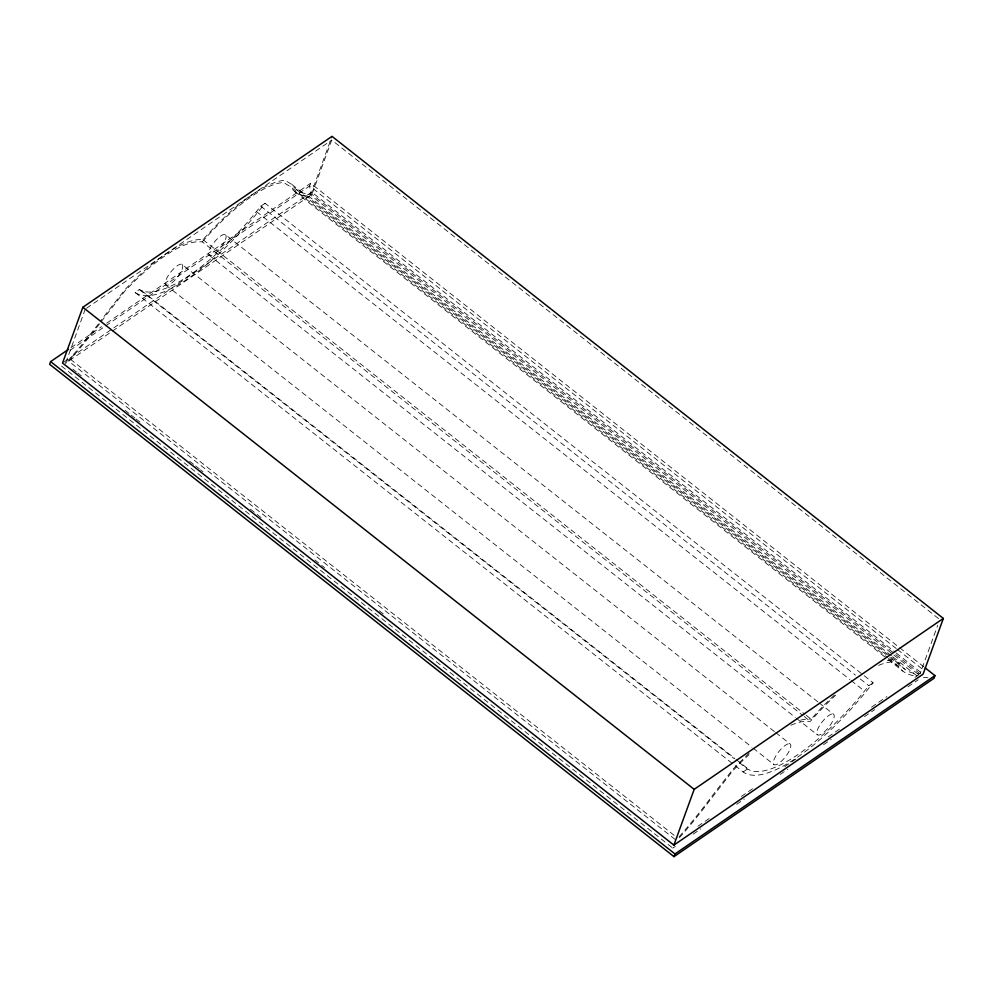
<?xml version="1.0" encoding="UTF-8"?>
<svg xmlns="http://www.w3.org/2000/svg" width="993" height="993" viewBox="0 0 993 993"><rect width="100%" height="100%" fill="white"/><g stroke="black" fill="none" stroke-linecap="round" stroke-linejoin="round"><path stroke-width="0.74" stroke-dasharray="4.96 3.72" d="M85.286 309.121L65.538 363.376A194.131 62.224 -51.7 0 0 99.61 322.34M924.024 666.973L310.635 183.271L309.655 185.964L310.623 195.124L892.732 654.164M310.623 195.124L332.022 136.351M938.608 618.627L331.736 140.063L311.988 194.318L65.29 363.413M61.454 366.045L672.782 848.121L673.515 846.11M887.357 660.693A122.847 39.372 -51.7 0 1 892.881 659.712L899.981 663.982A194.131 62.224 -51.7 0 0 920.077 673.837L937.74 625.292M101.224 321.633L124.944 290.974L132.826 282.893A120.178 38.516 -51.7 0 1 196.751 241.796L202.237 241.82L803.027 715.593M265.044 203.267L260.774 206.196L251.974 217.02A143.191 45.889 -51.7 0 1 143.476 291.433L139.318 289.509L135.048 292.438L743.124 771.958A147.771 47.354 -51.7 0 0 873.12 682.787L265.044 203.267A147.771 47.354 -51.7 0 1 135.048 292.438M873.12 682.787L868.85 685.716L860.05 696.54A143.191 45.889 -51.7 0 1 751.564 770.953L747.406 769.029L738.891 762.314M99.536 323.855A196.8 63.068 -51.7 0 1 70.416 359.255L68.691 361.216L676.767 840.736M202.237 241.82L211.41 231.741A120.178 38.516 -51.7 0 1 278.003 183.308L283.303 182.364L290.229 186.547L887.37 657.44M790.875 725.262A120.178 38.516 -51.7 0 1 804.839 721.315L810.325 721.34L819.486 711.261A120.178 38.516 -51.7 0 1 835.672 695.237M86.552 308.24L331.736 140.063M71.024 347.624L101.609 326.647M106.71 323.147L310.635 183.271M70.044 350.318L104.451 326.722M105.73 325.841L309.655 185.964L896.269 648.553M63.825 362.147L311.715 192.108L895.041 652.103M743.124 771.958L747.406 769.029M697.88 826.263L710.64 817.5M741.299 796.473L754.059 787.722M784.718 766.695L798.757 757.063M828.125 736.905L840.897 728.154M871.544 707.128L886.873 696.614M914.963 677.35L918.798 674.719M672.782 848.121L675.339 846.371M693.238 834.108L700.897 828.845M736.682 804.305L744.34 799.042M780.126 774.503L787.784 769.24M823.569 744.7L831.228 739.437M864.456 716.648L874.684 709.635M907.9 686.858L918.128 679.845M923.465 677.35L927.971 677.76M920.077 673.837L311.988 194.318A194.131 62.224 -51.7 0 1 291.892 184.462L284.805 180.18A122.847 39.372 -51.7 0 0 203.019 239.661A122.847 39.372 -51.7 0 0 124.522 290.13L104.538 315.749A194.131 62.224 -51.7 0 1 100.442 321.248M892.707 656.758L917.023 675.935L915.956 675.885A196.8 63.068 -51.7 0 1 899.621 667.879L898.305 666.067L891.379 661.884L886.091 662.827A120.178 38.516 -51.7 0 0 877.539 665.819M897.486 649.521L921.827 668.711M896.257 653.071L923.056 674.197M893.948 655.119L920.734 676.245M891.491 655.79L308.947 196.415L307.867 196.366A196.8 63.068 -51.7 0 1 291.545 188.36L290.229 186.547M291.892 184.462L890.249 656.311M891.466 657.279L899.981 663.982M296.373 189.452L888.648 656.497M889.865 657.465L904.462 668.972M888.586 658.396L898.305 666.067M294.722 191.537L886.997 658.595M888.214 659.551L902.811 671.057M260.774 206.196L855.47 675.166M860.335 679.013L868.85 685.716M256.417 211.546L849.909 679.56M851.125 680.515L864.493 691.066M225.634 234.832A13.12 4.208 -51.7 0 1 215.791 252.743A13.12 4.208 -51.7 0 1 210.702 247.456A13.12 4.208 -51.7 0 1 225.634 234.832L817.909 701.89M819.126 702.845L833.723 714.364A13.12 4.208 -51.7 0 1 823.88 732.263A13.12 4.208 -51.7 0 1 818.778 726.975A13.12 4.208 -51.7 0 1 833.723 714.364M203.019 239.661L805.025 714.389M806.242 715.345L811.107 719.18A122.847 39.372 -51.7 0 1 834.79 694.765M804.243 716.549L810.325 721.34M209.113 255.189L795.306 717.442M796.523 718.398L817.202 734.708M182.253 264.597A13.12 4.208 -51.7 0 1 172.41 282.508A13.12 4.208 -51.7 0 1 167.308 277.208A13.12 4.208 -51.7 0 1 182.253 264.597L774.515 731.655M775.732 732.611L790.329 744.117A13.12 4.208 -51.7 0 1 780.486 762.028A13.12 4.208 -51.7 0 1 775.396 756.74A13.12 4.208 -51.7 0 1 790.329 744.117M165.732 284.941L751.924 747.208M753.141 748.163L773.808 764.473M141.378 290.465L734.87 758.478M736.086 759.434L749.454 769.985M139.318 289.509L734.026 758.478M70.416 359.255L677.276 837.819M72.824 369.135L76.473 372.015M77.69 372.971L81.339 375.851M125.13 410.37L129.984 414.205M131.2 415.161L134.849 418.041M136.066 419.009L140.932 422.844M189.576 461.199L194.442 465.034M195.658 465.99L199.308 468.87M200.524 469.838L202.957 471.749M250.385 509.148L261.333 517.787M314.843 559.978L324.574 567.648M379.301 610.807L384.167 614.642M679.411 837.744A196.8 63.068 -51.7 0 0 709.3 801.152L733.033 770.494L740.902 762.413A120.178 38.516 -51.7 0 1 749.007 754.68M749.156 753.265A122.847 39.372 -51.7 0 0 732.611 769.649L712.626 795.269A194.131 62.224 -51.7 0 1 678.132 837.881M800.681 720.136A122.847 39.372 -51.7 0 1 811.107 719.18"/><path stroke-width="1.49" d="M68.48 349.375L50.631 361.613L49.65 364.307L673.986 856.649L933.991 678.306L934.972 675.612L925.24 667.929M82.853 307.259L62.547 363.028L673.887 845.117L923.056 674.197L943.35 618.428L332.022 136.351L82.853 307.259L694.181 789.348L673.887 845.117M673.986 856.649L674.967 853.955L934.972 675.612M694.181 789.348L943.35 618.428M50.631 361.613L674.967 853.955"/></g></svg>
